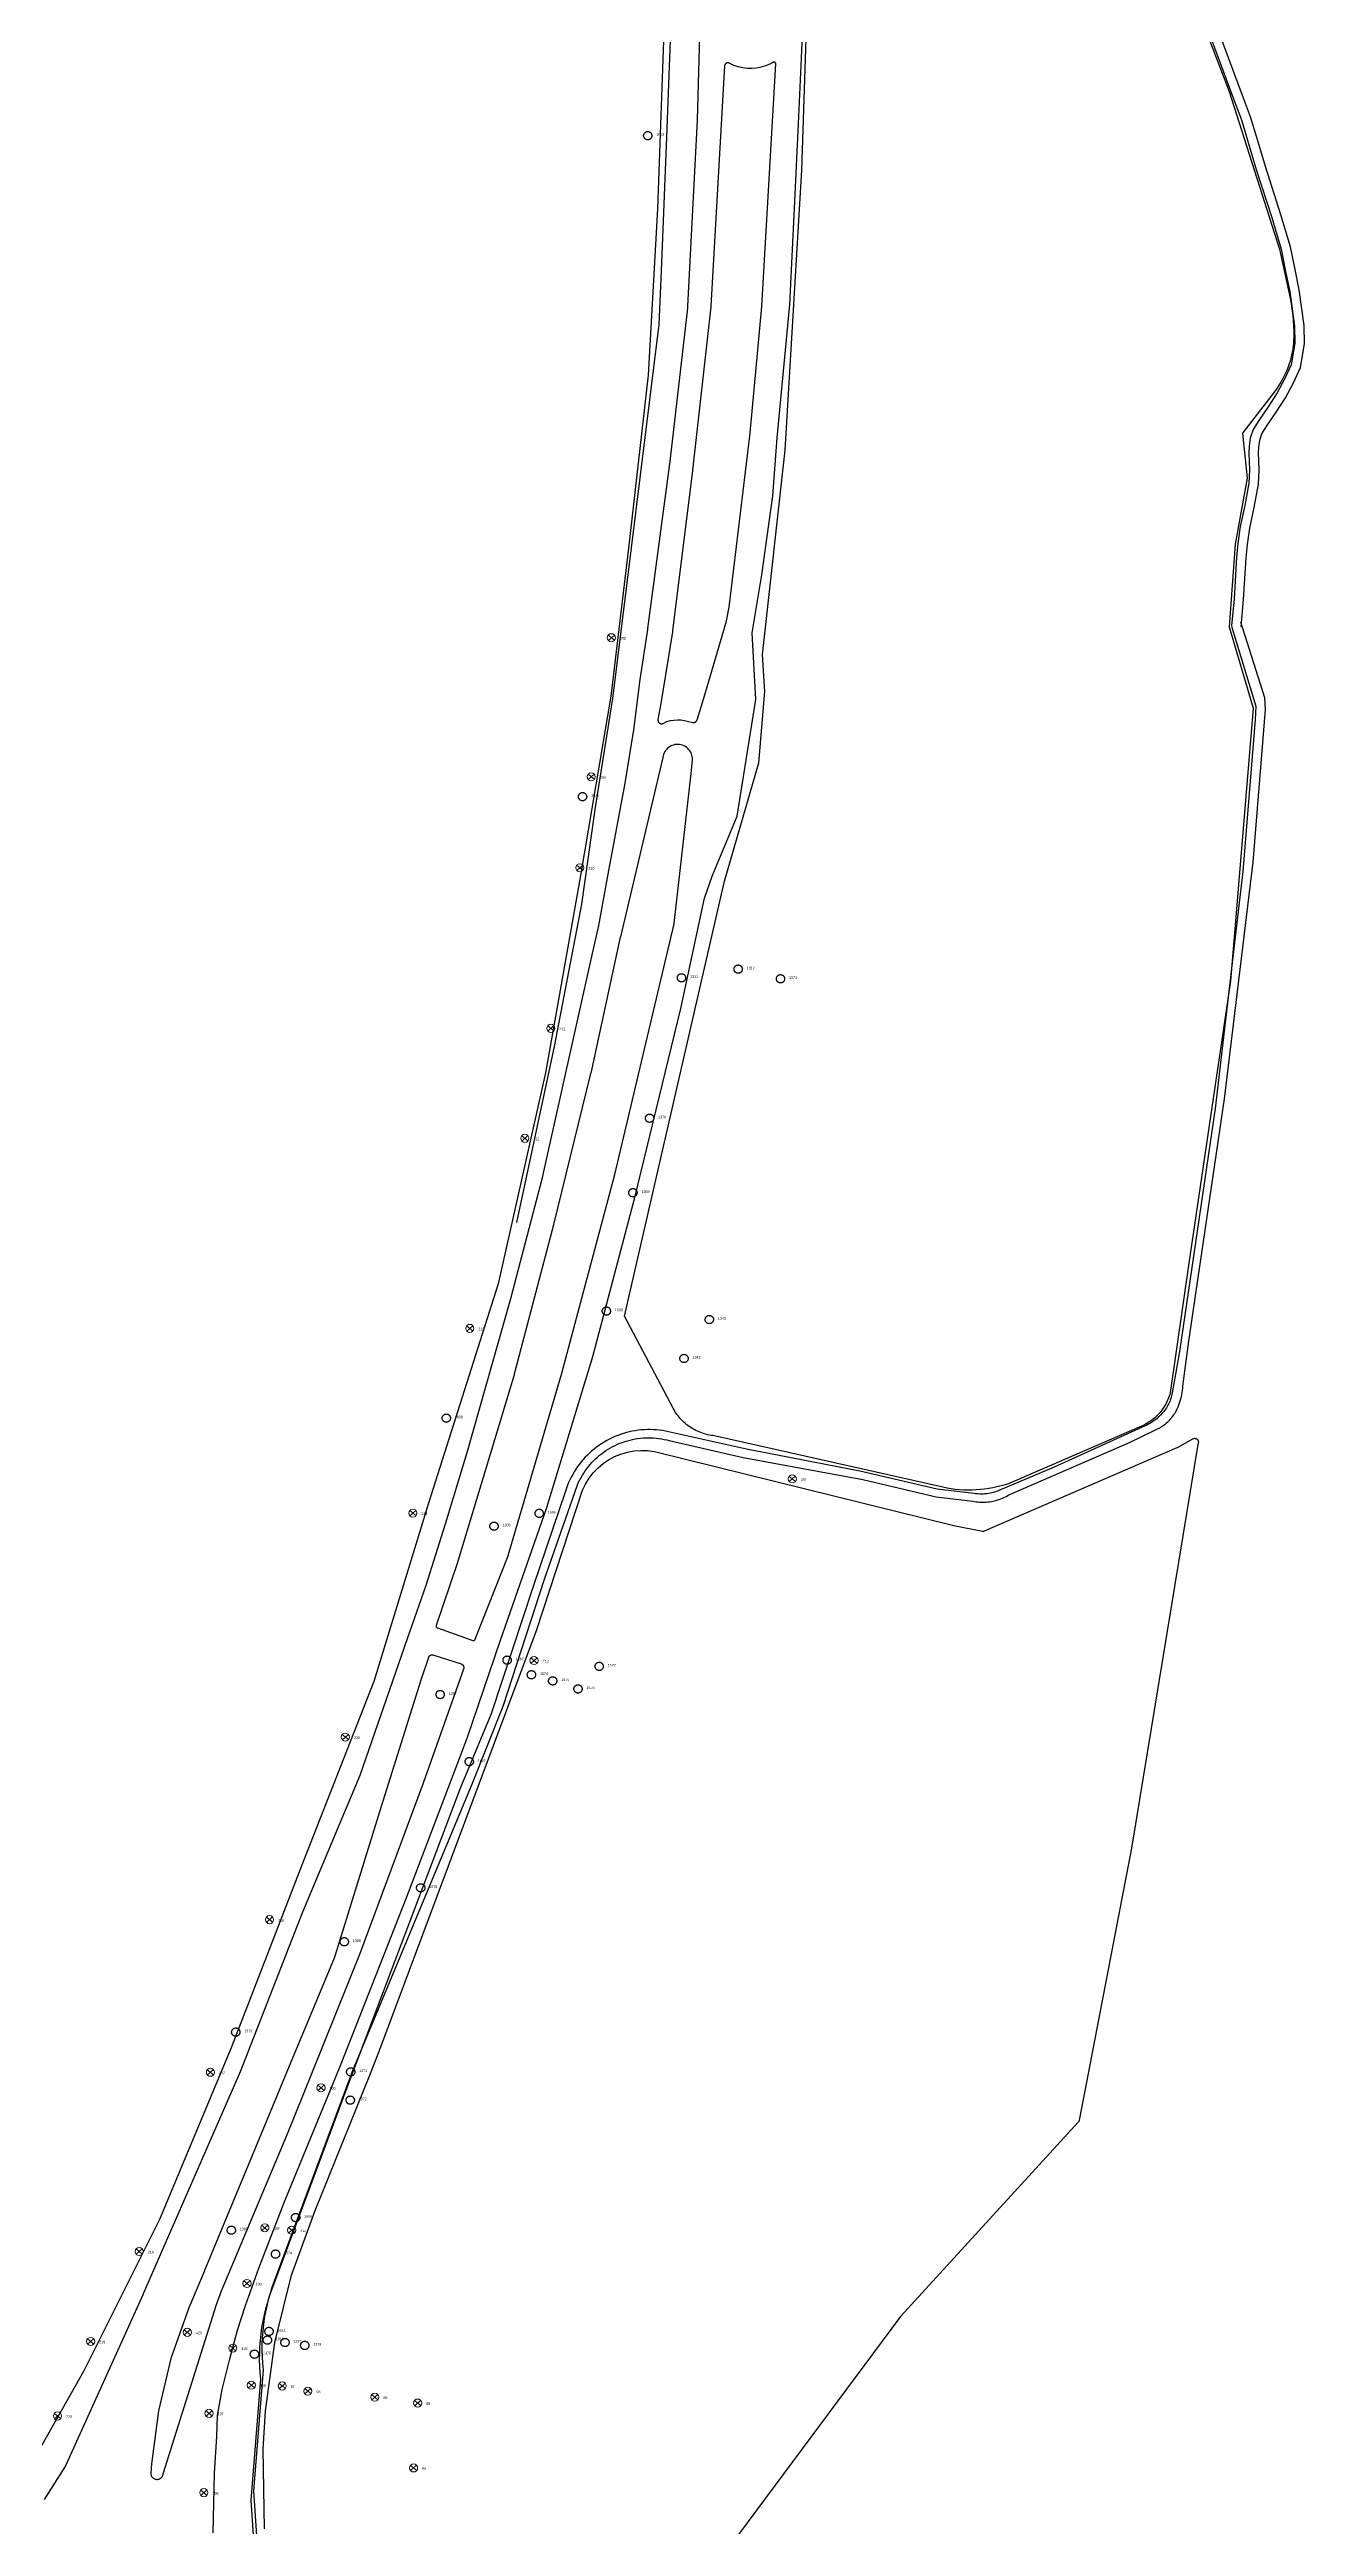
# Model space of a CAD drawing. Header units: millimetres. Extents: x 676447 to 689606, y 7455628 to 7463967.
# Drawn here: x 682592 to 682933, y 7458009 to 7458681 of the extents above; entities that cross this region are included whole.
import ezdxf

# ---------------------------------------------------------------- set-up
doc = ezdxf.new("R2010")
doc.units = ezdxf.units.MM
doc.header["$LTSCALE"] = 0.1
doc.header["$MEASUREMENT"] = 0
doc.linetypes.add('PHANTOM2', pattern=[1.25, 0.625, -0.125, 0.125, -0.125, 0.125, -0.125])
doc.layers.add('10.4-Postes', color=1, linetype='Continuous', lineweight=0)
for name, color, linetype in [('Caixas Subterrâneas', 5, 'Continuous'), ('LEGENDAS_INFRAESTRUTURAS', 7, 'Continuous'), ('MUB_MEIOFIO', 7, 'Continuous'), ('MUB_OBRA_ARTE', 7, 'Continuous'), ('MUB_QUADRAS', 7, 'Continuous'), ('NOS_DE_INFRAESTRUTURA', 7, 'Continuous')]:
    doc.layers.add(name, color=color, linetype=linetype)
doc.styles.get("Standard").update_dxf_attribs({"font": 'arial.ttf'})

# ---------------------------------------------------------------- blocks, each defined once
blk = doc.blocks.new('MHMZ')
at = {"linetype": 'PHANTOM2'}
blk.add_circle((0, 0), 0.0000101, dxfattribs=at)
blk = doc.blocks.new('PTPT')
at = {"layer": '10.4-Postes', "color": 1, "linetype": 'PHANTOM2'}
for points in [[(-0.0000079, 0.0000104), (0.0000075, -0.000002)], [(0.000007, 0.0000109), (-0.0000074, -0.0000025)]]:
    blk.add_lwpolyline(points, dxfattribs=at)
at = {"layer": '10.4-Postes', "color": 1}
blk.add_circle((-0.0000002, 0.0000042), 0.00000987, dxfattribs=at)

msp = doc.modelspace()

# ---------------------------------------------------------------- linework, layer by layer
at = {"layer": 'MUB_MEIOFIO', "linetype": 'Continuous'}
for points in [[(682774.61, 7458895.3), (682768.16, 7458661.48), (682765.57, 7458611), (682765.54, 7458610.47), (682760.81, 7458569.68), (682760.79, 7458569.56), (682754.72, 7458523.55), (682754.69, 7458523.33), (682752.61, 7458509.73), (682750.88, 7458496.05), (682748.57, 7458481.61), (682743.94, 7458456.95), (682741.38, 7458443), (682738.87, 7458431.8), (682726.81, 7458377.91), (682725.97, 7458374.16), (682717.5, 7458341.77), (682705.63, 7458299.95), (682699.82, 7458280.59), (682694.54, 7458263.97), (682689.5, 7458249.51), (682676.68, 7458212.48), (682661.11, 7458175.36), (682644.22, 7458132.07), (682617.88, 7458071.85), (682617.86, 7458071.79), (682596.84, 7458025.16), (682591.07, 7458016.11)], [(682719.27, 7458362.4), (682729.47, 7458410.16), (682736.83, 7458448.79), (682740.48, 7458474.48), (682745.3, 7458504.53), (682757.82, 7458606.05), (682758.48, 7458620.53), (682759.93, 7458656.84), (682761.65, 7458702.36)], [(682636.87, 7458007.01), (682637.22, 7458023.22), (682637.9, 7458033.13), (682638.07, 7458038.84), (682639.35, 7458045.91), (682641.4, 7458054.21), (682643.45, 7458061.96), (682645.67, 7458068.69), (682649.25, 7458078.78), (682656.08, 7458096.62), (682671.36, 7458133.81), (682689.36, 7458179.51), (682704.75, 7458219.98), (682705.82, 7458222.85), (682714.79, 7458249.11), (682727.38, 7458285.18), (682739.86, 7458326.12), (682751.25, 7458369.25), (682763.71, 7458420.51), (682770.15, 7458450.41), (682772.26, 7458456.34), (682779.01, 7458472.67), (682784.04, 7458504.33), (682783.04, 7458522.39), (682785.69, 7458538.13), (682788.64, 7458559.54), (682789.84, 7458575.25), (682793.3, 7458611.45), (682794.68, 7458639.51), (682795.63, 7458660.42), (682796.95, 7458690.31)], [(682785.7, 7458611), (682789.49, 7458676.68), (682789.49, 7458676.69), (682789.48, 7458676.74), (682789.47, 7458676.8), (682789.46, 7458676.85), (682789.44, 7458676.9), (682789.41, 7458676.95), (682789.38, 7458676.99), (682789.34, 7458677.03), (682789.3, 7458677.07), (682789.26, 7458677.1), (682789.21, 7458677.13), (682789.16, 7458677.15), (682789.11, 7458677.17), (682789.05, 7458677.18), (682789, 7458677.19), (682788.95, 7458677.19), (682788.89, 7458677.18), (682788.84, 7458677.17), (682788.78, 7458677.16), (682788.73, 7458677.14), (682788.69, 7458677.11), (682787.85, 7458676.66), (682786.69, 7458676.17), (682785.5, 7458675.8), (682784.27, 7458675.56), (682783.02, 7458675.45), (682781.77, 7458675.47), (682780.53, 7458675.62), (682779.31, 7458675.9), (682778.12, 7458676.31), (682776.99, 7458676.84), (682776.92, 7458676.89), (682776.84, 7458676.93), (682776.76, 7458676.97), (682776.68, 7458677), (682776.59, 7458677.02), (682776.5, 7458677.03), (682776.41, 7458677.03), (682776.33, 7458677.02), (682776.24, 7458677), (682776.15, 7458676.97), (682776.07, 7458676.94), (682776, 7458676.89), (682775.92, 7458676.84), (682775.86, 7458676.78), (682775.8, 7458676.72), (682775.74, 7458676.65), (682775.7, 7458676.57), (682775.66, 7458676.49), (682775.63, 7458676.4), (682775.61, 7458676.32), (682775.6, 7458676.23), (682775.6, 7458676.22), (682771.85, 7458611), (682771.84, 7458610.77), (682766.9, 7458566.48), (682766.88, 7458566.38), (682761.47, 7458522.92), (682761.44, 7458522.69), (682758.25, 7458503.2), (682757.51, 7458498.89), (682757.5, 7458498.78), (682757.5, 7458498.68), (682757.51, 7458498.58), (682757.53, 7458498.47), (682757.56, 7458498.37), (682757.6, 7458498.28), (682757.65, 7458498.19), (682757.71, 7458498.1), (682757.78, 7458498.02), (682757.86, 7458497.95), (682757.94, 7458497.89), (682758.03, 7458497.84), (682758.13, 7458497.79), (682758.23, 7458497.76), (682758.33, 7458497.73), (682758.43, 7458497.72), (682758.54, 7458497.72), (682758.64, 7458497.73), (682758.75, 7458497.75), (682758.85, 7458497.78), (682758.92, 7458497.82), (682759.95, 7458498.3), (682760.87, 7458498.56), (682761.82, 7458498.72), (682762.78, 7458498.79), (682763.74, 7458498.75), (682764.69, 7458498.61), (682765.43, 7458498.43), (682766.94, 7458498.1), (682766.96, 7458498.09), (682767.07, 7458498.08), (682767.17, 7458498.07), (682767.28, 7458498.08), (682767.38, 7458498.1), (682767.48, 7458498.13), (682767.58, 7458498.17), (682767.67, 7458498.22), (682767.76, 7458498.27), (682767.84, 7458498.34), (682767.91, 7458498.42), (682767.97, 7458498.5), (682768.03, 7458498.59), (682768.08, 7458498.68), (682768.11, 7458498.78), (682769.92, 7458504.66), (682769.94, 7458504.7), (682775.34, 7458523.09), (682776.08, 7458525.61), (682776.84, 7458529.37), (682782.49, 7458576.57), (682782.5, 7458576.65), (682785.69, 7458610.89), (682785.7, 7458611)], [(682758.81, 7458488.6), (682747.32, 7458439.9), (682747.3, 7458439.8), (682739.26, 7458402.99), (682739.22, 7458402.85), (682729.21, 7458361.89), (682729.19, 7458361.79), (682718.53, 7458321.34), (682718.47, 7458321.14), (682703.04, 7458269.91), (682697.37, 7458253.13), (682697.35, 7458253.08), (682697.35, 7458253.03), (682697.34, 7458252.97), (682697.34, 7458252.92), (682697.35, 7458252.87), (682697.36, 7458252.82), (682697.38, 7458252.77), (682697.41, 7458252.72), (682697.43, 7458252.68), (682697.47, 7458252.64), (682697.5, 7458252.6), (682697.54, 7458252.57), (682697.59, 7458252.54), (682697.63, 7458252.51), (682697.68, 7458252.5), (682707.31, 7458249.1), (682707.37, 7458249.09), (682707.42, 7458249.08), (682707.47, 7458249.07), (682707.52, 7458249.07), (682707.57, 7458249.08), (682707.62, 7458249.09), (682707.67, 7458249.11), (682707.72, 7458249.13), (682707.76, 7458249.16), (682707.81, 7458249.19), (682707.84, 7458249.23), (682707.88, 7458249.27), (682707.91, 7458249.31), (682707.93, 7458249.36), (682707.95, 7458249.39), (682716.85, 7458272.06), (682716.87, 7458272.1), (682731.42, 7458321.53), (682745.77, 7458375.44), (682761.88, 7458443.47), (682761.89, 7458443.52), (682761.89, 7458443.53), (682766.48, 7458484.2), (682766.89, 7458487.88), (682766.89, 7458487.93), (682766.88, 7458488.35), (682766.83, 7458488.78), (682766.73, 7458489.19), (682766.59, 7458489.59), (682766.41, 7458489.97), (682766.19, 7458490.34), (682765.93, 7458490.68), (682765.64, 7458490.99), (682765.32, 7458491.26), (682764.97, 7458491.51), (682764.6, 7458491.71), (682764.21, 7458491.87), (682763.8, 7458492), (682763.38, 7458492.08), (682762.96, 7458492.11), (682762.53, 7458492.1), (682762.11, 7458492.05), (682761.7, 7458491.95), (682761.3, 7458491.81), (682760.91, 7458491.63), (682760.55, 7458491.41), (682760.21, 7458491.15), (682759.9, 7458490.86), (682759.62, 7458490.54), (682759.38, 7458490.19), (682759.18, 7458489.82), (682759.01, 7458489.42), (682758.89, 7458489.02), (682758.81, 7458488.6)], [(682693.19, 7458238.26), (682682.45, 7458204.08), (682682.45, 7458204.06), (682669.85, 7458163.42), (682669.66, 7458162.89), (682656.87, 7458132.07), (682652.98, 7458122.71), (682634.55, 7458078.15), (682634.53, 7458078.09), (682630.28, 7458068.08), (682625.41, 7458054.34), (682622.01, 7458040.16), (682620.11, 7458025.71), (682619.93, 7458023.19), (682619.94, 7458023.01), (682619.97, 7458022.84), (682620.02, 7458022.67), (682620.09, 7458022.5), (682620.17, 7458022.35), (682620.27, 7458022.2), (682620.39, 7458022.06), (682620.51, 7458021.94), (682620.65, 7458021.83), (682620.8, 7458021.74), (682620.96, 7458021.66), (682621.13, 7458021.6), (682621.3, 7458021.55), (682621.48, 7458021.53), (682621.66, 7458021.52), (682621.83, 7458021.54), (682622.01, 7458021.57), (682622.18, 7458021.61), (682622.34, 7458021.68), (682622.5, 7458021.76), (682622.65, 7458021.86), (682622.78, 7458021.98), (682622.91, 7458022.11), (682623.02, 7458022.25), (682623.11, 7458022.4), (682623.19, 7458022.56), (682623.25, 7458022.72), (682623.29, 7458022.89), (682623.31, 7458023.01), (682637.77, 7458068.94), (682639.17, 7458072.65), (682657.07, 7458115.29), (682663.81, 7458132.07), (682676.62, 7458163.94), (682676.62, 7458163.96), (682693.96, 7458210.48), (682704.87, 7458241.35), (682704.9, 7458241.45), (682704.91, 7458241.55), (682704.92, 7458241.65), (682704.92, 7458241.76), (682704.91, 7458241.86), (682704.88, 7458241.96), (682704.85, 7458242.06), (682704.8, 7458242.16), (682704.75, 7458242.25), (682704.68, 7458242.33), (682704.61, 7458242.4), (682704.53, 7458242.47), (682704.44, 7458242.53), (682704.35, 7458242.58), (682704.26, 7458242.62), (682704.22, 7458242.63), (682696.52, 7458245.07), (682696.42, 7458245.1), (682696.31, 7458245.12), (682696.21, 7458245.12), (682696.1, 7458245.11), (682696, 7458245.1), (682695.9, 7458245.07), (682695.8, 7458245.03), (682695.71, 7458244.98), (682695.62, 7458244.92), (682695.54, 7458244.86), (682695.47, 7458244.78), (682695.4, 7458244.7), (682695.35, 7458244.61), (682695.3, 7458244.52), (682695.27, 7458244.44), (682693.19, 7458238.26)]]:
    msp.add_lwpolyline(points, dxfattribs=at)
at = {"layer": 'MUB_OBRA_ARTE', "linetype": 'Continuous'}
for points in [[(682904.54, 7458691.57), (682913.66, 7458667.24), (682915.77, 7458661.54), (682917.43, 7458656.02), (682919.8, 7458648.1), (682923.98, 7458635.01), (682926.55, 7458626.47), (682927.68, 7458620.85), (682928.88, 7458614.98), (682930.17, 7458605.56), (682930.25, 7458600.99), (682929.29, 7458595.12), (682927.51, 7458591.33), (682925.51, 7458587.47), (682923.02, 7458583.7), (682920.52, 7458580), (682918.92, 7458577.51), (682918.19, 7458575.19), (682917.87, 7458573.02), (682917.79, 7458571.09), (682917.87, 7458569.08), (682917.95, 7458566.51), (682917.79, 7458563.02), (682916.67, 7458556.92), (682915.46, 7458551.21), (682914.82, 7458546.64), (682914.42, 7458542.94), (682913.77, 7458531.58), (682913.09, 7458524.25)], [(682915.7, 7458524.01), (682916.38, 7458531.39), (682917.03, 7458542.73), (682917.42, 7458546.31), (682918.05, 7458550.76), (682919.24, 7458556.41), (682920.4, 7458562.72), (682920.57, 7458566.49), (682920.49, 7458569.17), (682920.41, 7458571.09), (682920.48, 7458572.77), (682920.76, 7458574.6), (682921.31, 7458576.4), (682922.71, 7458578.56), (682925.19, 7458582.24), (682927.77, 7458586.14), (682929.86, 7458590.17), (682931.81, 7458594.34), (682932.87, 7458600.79), (682932.79, 7458605.76), (682931.47, 7458615.42), (682930.24, 7458621.37), (682929.1, 7458627.1), (682926.48, 7458635.78), (682922.3, 7458648.87), (682919.94, 7458656.77), (682918.26, 7458662.38), (682916.11, 7458668.16), (682906.99, 7458692.49)], [(682913.09, 7458524.22), (682919.71, 7458502.46), (682919.51, 7458498.89), (682916.13, 7458457.63), (682908.67, 7458393.4), (682899, 7458327.44), (682896.99, 7458316.2), (682896.91, 7458315.81), (682896.82, 7458315.43), (682896.72, 7458315.04), (682896.6, 7458314.67), (682896.47, 7458314.29), (682896.33, 7458313.93), (682896.17, 7458313.56), (682896.01, 7458313.2), (682895.82, 7458312.85), (682895.63, 7458312.51), (682895.43, 7458312.17), (682895.21, 7458311.84), (682894.98, 7458311.52), (682894.74, 7458311.2), (682894.49, 7458310.9), (682894.23, 7458310.6), (682893.91, 7458310.26), (682893.58, 7458309.93), (682893.23, 7458309.61), (682892.88, 7458309.3), (682892.52, 7458309.01), (682892.15, 7458308.72), (682891.76, 7458308.45), (682891.37, 7458308.19), (682890.97, 7458307.95), (682890.57, 7458307.72), (682890.15, 7458307.5), (682889.73, 7458307.29), (682889.3, 7458307.1), (682888.87, 7458306.93), (682864.98, 7458296.12), (682849.98, 7458289.75), (682849.61, 7458289.6), (682849.22, 7458289.46), (682848.84, 7458289.33), (682848.45, 7458289.22), (682848.05, 7458289.12), (682847.65, 7458289.03), (682847.25, 7458288.95), (682846.85, 7458288.89), (682846.45, 7458288.84), (682846.04, 7458288.8), (682845.63, 7458288.78), (682845.23, 7458288.77), (682844.82, 7458288.78), (682844.41, 7458288.8), (682844, 7458288.83), (682843.6, 7458288.87), (682843.2, 7458288.93), (682833.22, 7458290.09), (682812.24, 7458294.96), (682781.57, 7458300.94), (682760.37, 7458305.69), (682759.56, 7458305.86), (682758.75, 7458306), (682757.93, 7458306.11), (682757.11, 7458306.19), (682756.29, 7458306.24), (682755.47, 7458306.27), (682754.64, 7458306.27), (682753.82, 7458306.23), (682753, 7458306.17), (682752.18, 7458306.09), (682751.37, 7458305.97), (682750.55, 7458305.82), (682749.75, 7458305.65), (682748.95, 7458305.45), (682748.16, 7458305.22), (682747.38, 7458304.97), (682746.6, 7458304.69), (682745.84, 7458304.38), (682745.09, 7458304.04), (682744.35, 7458303.68), (682743.62, 7458303.3), (682742.9, 7458302.88), (682742.21, 7458302.45), (682741.52, 7458301.99), (682740.85, 7458301.51), (682740.2, 7458301), (682739.57, 7458300.47), (682738.96, 7458299.92), (682738.36, 7458299.35), (682737.79, 7458298.76), (682737.24, 7458298.15), (682736.7, 7458297.53), (682736.19, 7458296.88), (682735.71, 7458296.22), (682735.24, 7458295.54), (682734.8, 7458294.84), (682734.39, 7458294.13), (682733.99, 7458293.4), (682733.63, 7458292.67), (682733.29, 7458291.92), (682732.97, 7458291.16), (682732.69, 7458290.38), (682732.42, 7458289.6), (682723.67, 7458263.69), (682712.25, 7458229.16), (682703.78, 7458208.78), (682673.93, 7458129.91), (682652.68, 7458072.81), (682652.1, 7458071.17), (682651.57, 7458069.5), (682651.1, 7458067.82), (682650.69, 7458066.12), (682650.33, 7458064.41), (682650.02, 7458062.69), (682649.78, 7458060.96), (682649.59, 7458059.22), (682649.46, 7458057.48), (682649.39, 7458055.73), (682649.37, 7458053.98), (682649.42, 7458052.23), (682649.52, 7458050.49), (682649.67, 7458048.75), (682647.12, 7458015.9), (682648.62, 7457992.74)], [(682649.42, 7457995.26), (682647.92, 7458018.43), (682650.48, 7458051.27), (682650.32, 7458053.01), (682650.22, 7458054.76), (682650.17, 7458056.5), (682650.19, 7458058.25), (682650.26, 7458060), (682650.39, 7458061.74), (682650.58, 7458063.48), (682650.83, 7458065.21), (682651.13, 7458066.93), (682651.49, 7458068.64), (682651.91, 7458070.34), (682652.38, 7458072.02), (682652.9, 7458073.69), (682653.49, 7458075.34), (682674.73, 7458132.44), (682707.23, 7458210.35), (682715.52, 7458231.23), (682726.76, 7458265.69), (682735.7, 7458291.32), (682735.99, 7458291.97), (682736.3, 7458292.62), (682736.64, 7458293.25), (682737, 7458293.87), (682737.38, 7458294.48), (682737.78, 7458295.08), (682738.2, 7458295.66), (682738.64, 7458296.23), (682739.09, 7458296.78), (682739.57, 7458297.32), (682740.07, 7458297.84), (682740.58, 7458298.34), (682741.11, 7458298.82), (682741.66, 7458299.29), (682742.22, 7458299.73), (682742.8, 7458300.16), (682743.39, 7458300.57), (682743.99, 7458300.95), (682744.61, 7458301.32), (682745.24, 7458301.66), (682745.88, 7458301.98), (682746.53, 7458302.28), (682747.19, 7458302.56), (682747.87, 7458302.81), (682748.54, 7458303.05), (682749.23, 7458303.25), (682749.93, 7458303.44), (682750.62, 7458303.6), (682751.33, 7458303.73), (682752.04, 7458303.84), (682752.75, 7458303.93), (682753.47, 7458303.99), (682754.18, 7458304.03), (682754.9, 7458304.05), (682755.62, 7458304.03), (682756.33, 7458304), (682757.05, 7458303.94), (682757.76, 7458303.85), (682758.47, 7458303.74), (682759.18, 7458303.61), (682759.88, 7458303.45), (682760.57, 7458303.27), (682780.59, 7458298.71), (682813.09, 7458292.7), (682832.98, 7458288.07), (682842.91, 7458286.87), (682843.36, 7458286.78), (682843.81, 7458286.71), (682844.26, 7458286.66), (682844.71, 7458286.61), (682845.16, 7458286.59), (682845.62, 7458286.58), (682846.07, 7458286.58), (682846.53, 7458286.61), (682846.98, 7458286.64), (682847.43, 7458286.69), (682847.88, 7458286.76), (682848.33, 7458286.84), (682848.77, 7458286.94), (682849.21, 7458287.05), (682849.65, 7458287.18), (682850.08, 7458287.32), (682850.5, 7458287.48), (682850.93, 7458287.65), (682851.34, 7458287.83), (682851.75, 7458288.03), (682852.15, 7458288.25), (682852.54, 7458288.47), (682885.38, 7458302.74), (682891.92, 7458305.96), (682892.3, 7458306.11), (682892.68, 7458306.28), (682893.05, 7458306.47), (682893.42, 7458306.66), (682893.78, 7458306.87), (682894.13, 7458307.09), (682894.48, 7458307.33), (682894.81, 7458307.57), (682895.14, 7458307.83), (682895.46, 7458308.1), (682895.77, 7458308.37), (682896.07, 7458308.66), (682896.35, 7458308.96), (682896.63, 7458309.27), (682896.9, 7458309.59), (682897.16, 7458309.92), (682897.4, 7458310.25), (682897.63, 7458310.6), (682897.85, 7458310.95), (682898.06, 7458311.31), (682898.26, 7458311.68), (682898.44, 7458312.05), (682898.61, 7458312.43), (682898.82, 7458312.97), (682899.02, 7458313.51), (682899.19, 7458314.06), (682899.35, 7458314.62), (682899.48, 7458315.18), (682899.6, 7458315.75), (682899.7, 7458316.32), (682899.78, 7458316.89), (682899.84, 7458317.46), (682899.88, 7458318.04), (682901.54, 7458330.23), (682911.18, 7458395.94), (682918.98, 7458460.22), (682922.26, 7458501.61), (682922.16, 7458504.73), (682915.65, 7458525.24)]]:
    msp.add_lwpolyline(points, dxfattribs=at)
at = {"layer": 'MUB_QUADRAS', "linetype": 'Continuous'}
for points in [[(682895.02, 7458714.89), (682912.47, 7458669.19), (682926.1, 7458626.42), (682928.97, 7458613.14), (682929.25, 7458611.65), (682929.49, 7458610.16), (682929.68, 7458608.65), (682929.82, 7458607.14), (682929.91, 7458605.63), (682929.96, 7458604.12), (682929.96, 7458602.6), (682929.93, 7458601.78), (682929.88, 7458600.96), (682929.8, 7458600.13), (682929.69, 7458599.32), (682929.55, 7458598.5), (682929.39, 7458597.69), (682929.2, 7458596.89), (682928.98, 7458596.09), (682928.73, 7458595.31), (682928.46, 7458594.53), (682928.17, 7458593.76), (682927.85, 7458593), (682927.5, 7458592.25), (682927.12, 7458591.51), (682926.73, 7458590.79), (682926.31, 7458590.08), (682925.86, 7458589.38), (682925.39, 7458588.7), (682924.9, 7458588.04), (682916.1, 7458576.52), (682917.32, 7458564.31), (682914.06, 7458546.41), (682912.43, 7458524.03), (682918.94, 7458501.98), (682912.84, 7458427.92), (682901.55, 7458351.42), (682896.46, 7458316.26), (682896.33, 7458315.81), (682896.19, 7458315.35), (682896.03, 7458314.9), (682895.85, 7458314.46), (682895.66, 7458314.03), (682895.45, 7458313.6), (682895.23, 7458313.18), (682895, 7458312.76), (682894.75, 7458312.36), (682894.48, 7458311.96), (682894.2, 7458311.57), (682893.91, 7458311.2), (682893.61, 7458310.83), (682893.29, 7458310.48), (682892.96, 7458310.13), (682892.62, 7458309.8), (682892.27, 7458309.48), (682891.91, 7458309.17), (682891.53, 7458308.88), (682891.15, 7458308.59), (682890.76, 7458308.33), (682890.35, 7458308.07), (682889.94, 7458307.83), (682889.52, 7458307.6), (682889.1, 7458307.39), (682888.66, 7458307.2), (682856.92, 7458293.5), (682855.9, 7458292.99), (682854.87, 7458292.52), (682853.81, 7458292.09), (682852.75, 7458291.69), (682851.67, 7458291.33), (682850.57, 7458291.01), (682849.47, 7458290.73), (682848.36, 7458290.49), (682847.24, 7458290.28), (682846.11, 7458290.12), (682844.98, 7458289.99), (682843.85, 7458289.9), (682842.71, 7458289.86), (682841.57, 7458289.85), (682840.44, 7458289.88), (682839.3, 7458289.95), (682838.17, 7458290.06), (682837.04, 7458290.22), (682835.92, 7458290.41), (682834.8, 7458290.64), (682772.42, 7458304.63), (682771.94, 7458304.7), (682771.46, 7458304.78), (682770.99, 7458304.88), (682770.51, 7458305), (682770.05, 7458305.13), (682769.58, 7458305.28), (682769.13, 7458305.44), (682768.68, 7458305.62), (682768.23, 7458305.82), (682767.79, 7458306.03), (682767.36, 7458306.26), (682766.94, 7458306.5), (682766.53, 7458306.75), (682766.12, 7458307.02), (682765.73, 7458307.3), (682765.34, 7458307.6), (682764.97, 7458307.9), (682764.6, 7458308.23), (682764.25, 7458308.56), (682763.91, 7458308.91), (682763.58, 7458309.26), (682763.26, 7458309.63), (682762.96, 7458310.01), (682762.67, 7458310.4), (682762.39, 7458310.8), (682762.13, 7458311.21), (682761.88, 7458311.62), (682761.65, 7458312.05), (682748.45, 7458337.07), (682775.53, 7458455.03), (682784.88, 7458487.16), (682786.49, 7458506.5), (682785.85, 7458516.5), (682791.98, 7458571.93), (682796.5, 7458647.84), (682798.76, 7458716.49)], [(682759.03, 7458682.99), (682757.38, 7458637.36), (682754.82, 7458592.29), (682749.51, 7458545.37), (682744.75, 7458505.23), (682736.51, 7458456.52), (682726.98, 7458403.02), (682714.14, 7458345.83), (682695.27, 7458286.28), (682680.43, 7458237.9), (682661.37, 7458189.33), (682641.76, 7458138.58), (682622.34, 7458092.04), (682601.82, 7458051), (682583.3, 7458018.37)], [(682650.46, 7458029.76), (682651.05, 7458040.12), (682653.63, 7458058.69), (682658.14, 7458076.88), (682664.53, 7458094.5), (682679.68, 7458132.07), (682682.11, 7458138.11), (682682.11, 7458138.13), (682724.53, 7458251.74), (682724.55, 7458251.78), (682737.05, 7458289.85), (682737.85, 7458291.51), (682738.82, 7458293.07), (682739.94, 7458294.52), (682741.21, 7458295.85), (682742.62, 7458297.04), (682744.14, 7458298.08), (682745.76, 7458298.95), (682747.46, 7458299.64), (682749.23, 7458300.16), (682751.03, 7458300.48), (682752.87, 7458300.62), (682754.71, 7458300.56), (682756.53, 7458300.32), (682756.91, 7458300.24), (682837.76, 7458280.3), (682837.8, 7458280.3), (682845.51, 7458278.71), (682845.61, 7458278.7), (682845.72, 7458278.69), (682845.82, 7458278.7), (682845.93, 7458278.72), (682846.03, 7458278.74), (682846.11, 7458278.78), (682898.31, 7458301.39), (682898.39, 7458301.43), (682902.61, 7458303.78), (682902.71, 7458303.82), (682902.8, 7458303.86), (682902.91, 7458303.88), (682903.01, 7458303.9), (682903.11, 7458303.9), (682903.22, 7458303.89), (682903.32, 7458303.88), (682903.42, 7458303.85), (682903.52, 7458303.81), (682903.61, 7458303.76), (682903.7, 7458303.7), (682903.78, 7458303.63), (682903.85, 7458303.56), (682903.92, 7458303.48), (682903.97, 7458303.39), (682904.02, 7458303.29), (682904.05, 7458303.19), (682904.08, 7458303.09), (682904.09, 7458302.99), (682904.1, 7458302.89), (682904.09, 7458302.78), (682904.08, 7458302.74), (682885.96, 7458192.72), (682885.96, 7458192.7), (682874.27, 7458132.07), (682871.74, 7458118.92), (682871.72, 7458118.82), (682871.68, 7458118.72), (682871.64, 7458118.62), (682871.58, 7458118.53), (682871.52, 7458118.45), (682871.5, 7458118.43), (682823.38, 7458065.79), (682823.32, 7458065.71), (682777.03, 7458003.43)], [(682650.78, 7458008.14), (682650.46, 7458029.76)]]:
    msp.add_lwpolyline(points, dxfattribs=at)

# ---------------------------------------------------------------- block references
at = {"layer": 'Caixas Subterrâneas', "color": 40}
for p, xscale, yscale, zscale, rotation in [((682754.75, 7458657.24), 111319.4907932735, 111319.4907932735, 111319.4907932735, 359.3041042897169), ((682737.06, 7458477.95), 111319.4907932736, 111319.4907932736, 111319.4907932736, 359.3041169485961), ((682763.89, 7458428.81), 111319.4907932735, 111319.4907932735, 111319.4907932735, 359.3039998352502), ((682779.26, 7458431.17), 111319.4907932736, 111319.4907932736, 111319.4907932736, 359.3039420717901), ((682790.75, 7458428.55), 111319.4907932736, 111319.4907932736, 111319.4907932736, 359.3038975329312), ((682755.24, 7458390.73), 111319.4907932735, 111319.4907932735, 111319.4907932735, 359.3040211471791), ((682750.72, 7458370.52), 111319.4907932736, 111319.4907932736, 111319.4907932736, 359.3040321882916), ((682743.52, 7458338.43), 111319.4907932736, 111319.4907932736, 111319.4907932736, 359.304049824611), ((682771.44, 7458336.12), 111319.4907932736, 111319.4907932736, 111319.4907932736, 359.303942832954), ((682764.58, 7458325.56), 111319.4907932736, 111319.4907932736, 111319.4907932736, 359.3039657262945), ((682700.11, 7458309.38), 111319.4907932736, 111319.4907932736, 111319.4907932736, 359.3042061533266), ((682713.04, 7458280.07), 111319.4907932736, 111319.4907932736, 111319.4907932736, 359.304148036128), ((682725.3, 7458283.56), 111319.4907932736, 111319.4907932736, 111319.4907932736, 359.3041024150078), ((682716.6, 7458243.74), 111319.4907932736, 111319.4907932736, 111319.4907932736, 359.3041234037005), ((682723.19, 7458239.77), 111319.4907932735, 111319.4907932735, 111319.4907932735, 359.3040970979999), ((682728.96, 7458238.1), 111319.4907932735, 111319.4907932735, 111319.4907932735, 359.3040746444443), ((682741.57, 7458242.05), 111319.4907932736, 111319.4907932736, 111319.4907932736, 359.3040278503797), ((682698.44, 7458234.41), 111319.4907932736, 111319.4907932736, 111319.4907932736, 359.304189663335), ((682735.83, 7458235.93), 111319.4907932736, 111319.4907932736, 111319.4907932736, 359.3040478153454), ((682706.33, 7458216.2), 111319.4907932736, 111319.4907932736, 111319.4907932736, 359.3041540956254), ((682693.16, 7458181.98), 111319.4907932736, 111319.4907932736, 111319.4907932736, 359.3041937650817), ((682672.43, 7458167.35), 111319.4907932736, 111319.4907932736, 111319.4907932736, 359.3042682167955), ((682643, 7458142.85), 111319.4907932736, 111319.4907932736, 111319.4907932736, 359.3043727787996), ((682674.17, 7458132.05), 111319.4907932735, 111319.4907932735, 111319.4907932735, 359.3042508544431), ((682674.04, 7458124.39), 111319.4907932735, 111319.4907932735, 111319.4907932735, 359.3042489931905), ((682659.23, 7458092.53), 111319.4907932735, 111319.4907932735, 111319.4907932735, 359.3042956628693), ((682641.79, 7458089.12), 111319.4907932735, 111319.4907932735, 111319.4907932735, 359.304360985827), ((682653.78, 7458082.64), 111319.4907932735, 111319.4907932735, 111319.4907932735, 359.3043133905024), ((682651.57, 7458059.31), 111319.4907932735, 111319.4907932735, 111319.4907932735, 359.3043147055183), ((682652, 7458061.65), 111319.4907932736, 111319.4907932736, 111319.4907932736, 359.3043137751379), ((682656.34, 7458058.65), 111319.4907932735, 111319.4907932735, 111319.4907932735, 359.3042963493298), ((682661.71, 7458057.87), 111319.4907932736, 111319.4907932736, 111319.4907932736, 359.3042756532458), ((682648.05, 7458055.48), 111319.4907932736, 111319.4907932736, 111319.4907932736, 359.3043269016576)]:
    msp.add_blockref('MHMZ', p, dxfattribs=dict(at, xscale=xscale, yscale=yscale, zscale=zscale, rotation=rotation))
at = {"layer": 'NOS_DE_INFRAESTRUTURA', "color": 1}
for p, xscale, yscale, zscale, rotation in [((682744.89, 7458520.59), 111319.4907932736, 111319.4907932736, 111319.4907932736, 359.3041001480079), ((682739.43, 7458482.84), 111319.4907932735, 111319.4907932735, 111319.4907932735, 359.3041094025611), ((682736.32, 7458458.2), 111319.4907932735, 111319.4907932735, 111319.4907932735, 359.3041137506007), ((682728.47, 7458414.65), 111319.4907932736, 111319.4907932736, 111319.4907932736, 359.3041303173713), ((682721.42, 7458384.81), 111319.4907932736, 111319.4907932736, 111319.4907932736, 359.3041480745669), ((682706.49, 7458333.25), 111319.4907932736, 111319.4907932736, 111319.4907932736, 359.3041891600633), ((682793.97, 7458292.42), 111319.4907932735, 111319.4907932735, 111319.4907932735, 359.3038437580979), ((682691.06, 7458283.14), 111319.4907932736, 111319.4907932736, 111319.4907932736, 359.3042326070009), ((682723.91, 7458243.16), 111319.4907932736, 111319.4907932736, 111319.4907932736, 359.3040954085753), ((682672.74, 7458222.4), 111319.4907932736, 111319.4907932736, 111319.4907932736, 359.3042838063793), ((682652.18, 7458172.87), 111319.4907932736, 111319.4907932736, 111319.4907932736, 359.3043469853209), ((682636.13, 7458131.48), 111319.4907932736, 111319.4907932736, 111319.4907932736, 359.3043954631493), ((682666.13, 7458127.27), 111319.4907932736, 111319.4907932736, 111319.4907932736, 359.304279982248), ((682650.88, 7458089.3), 111319.4907932735, 111319.4907932735, 111319.4907932735, 359.304326451696), ((682658.18, 7458088.64), 111319.4907932735, 111319.4907932735, 111319.4907932735, 359.3042984859652), ((682616.81, 7458082.85), 111319.4907932735, 111319.4907932735, 111319.4907932735, 359.3044541570854), ((682646.05, 7458074.18), 111319.4907932735, 111319.4907932735, 111319.4907932735, 359.3043402456211), ((682603.65, 7458058.47), 111319.4907932735, 111319.4907932735, 111319.4907932735, 359.3044968274328), ((682629.87, 7458060.94), 111319.4907932736, 111319.4907932736, 111319.4907932736, 359.3043977946797), ((682642.22, 7458056.67), 111319.4907932735, 111319.4907932735, 111319.4907932735, 359.304349485063), ((682647.24, 7458046.6), 111319.4907932736, 111319.4907932736, 111319.4907932736, 359.3043272969334), ((682655.61, 7458046.38), 111319.4907932736, 111319.4907932736, 111319.4907932736, 359.3042953719738), ((682662.57, 7458044.97), 111319.4907932735, 111319.4907932735, 111319.4907932735, 359.3042684650681), ((682680.73, 7458043.34), 111319.4907932736, 111319.4907932736, 111319.4907932736, 359.3041988226136), ((682594.66, 7458038.26), 111319.4907932736, 111319.4907932736, 111319.4907932736, 359.3045249036994), ((682635.76, 7458038.96), 111319.4907932736, 111319.4907932736, 111319.4907932736, 359.3043686697707), ((682692.35, 7458041.76), 111319.4907932735, 111319.4907932735, 111319.4907932735, 359.3041541090477), ((682691.25, 7458024.16), 111319.4907932736, 111319.4907932736, 111319.4907932736, 359.3041529182503), ((682634.35, 7458017.45), 111319.4907932736, 111319.4907932736, 111319.4907932736, 359.3043674668523)]:
    msp.add_blockref('PTPT', p, dxfattribs=dict(at, xscale=xscale, yscale=yscale, zscale=zscale, rotation=rotation))

# ---------------------------------------------------------------- texts
at = {"layer": 'LEGENDAS_INFRAESTRUTURAS', "color": 5}
for s, rotation, p in [('1662', 359.3041, (682757.06, 7458657.21)), ('1573', 359.30411, (682739.37, 7458477.93)), ('1311', 359.30399, (682766.2, 7458428.79)), ('1312', 359.30393, (682781.57, 7458431.14)), ('1371', 359.30389, (682793.06, 7458428.53)), ('1370', 359.30401, (682757.55, 7458390.7)), ('1369', 359.30402, (682753.03, 7458370.49)), ('1605', 359.30404, (682745.83, 7458338.4)), ('1343', 359.30393, (682773.75, 7458336.09)), ('1342', 359.30396, (682766.89, 7458325.53)), ('1608', 359.3042, (682702.42, 7458309.35)), ('1306', 359.30414, (682715.35, 7458280.04)), ('1606', 359.30409, (682727.61, 7458283.53)), ('1367', 359.30411, (682718.91, 7458243.71)), ('1574', 359.30409, (682725.5, 7458239.74)), ('1577', 359.30402, (682743.88, 7458242.03)), ('1307', 359.30418, (682700.75, 7458234.38)), ('1575', 359.30407, (682731.27, 7458238.07)), ('1576', 359.30404, (682738.14, 7458235.9)), ('1607', 359.30415, (682708.64, 7458216.17)), ('1578', 359.30418, (682695.47, 7458181.95)), ('1308', 359.30426, (682674.74, 7458167.32)), ('1579', 359.30436, (682645.31, 7458142.82)), ('1373', 359.30424, (682676.48, 7458132.02)), ('1372', 359.30424, (682676.35, 7458124.37)), ('1609', 359.30429, (682661.54, 7458092.5)), ('1309', 359.30435, (682644.1, 7458089.1)), ('1374', 359.3043, (682656.09, 7458082.61)), ('1610', 359.30431, (682653.87, 7458059.28)), ('1611', 359.3043, (682654.31, 7458061.62)), ('1377', 359.30429, (682658.64, 7458058.62)), ('1376', 359.30427, (682664.02, 7458057.84)), ('1375', 359.30432, (682650.36, 7458055.45))]:
    msp.add_text(s, height=0.7, rotation=rotation, dxfattribs=at).set_placement(p)
at = {"layer": 'LEGENDAS_INFRAESTRUTURAS', "color": 1}
for s, rotation, p in [('208', 359.30409, (682747.2, 7458520.57)), ('209', 359.3041, (682741.74, 7458482.81)), ('210', 359.3041, (682738.63, 7458458.17)), ('211', 359.30412, (682730.78, 7458414.62)), ('212', 359.30414, (682723.73, 7458384.78)), ('213', 359.30418, (682708.8, 7458333.22)), ('201', 359.30383, (682796.28, 7458292.4)), ('214', 359.30422, (682693.37, 7458283.12)), ('413', 359.30409, (682726.22, 7458243.13)), ('215', 359.30428, (682675.05, 7458222.37)), ('216', 359.30434, (682654.49, 7458172.84)), ('217', 359.30439, (682638.44, 7458131.45)), ('200', 359.30427, (682668.44, 7458127.24)), ('199', 359.30432, (682653.19, 7458089.28)), ('414', 359.30429, (682660.48, 7458088.61)), ('218', 359.30445, (682619.12, 7458082.83)), ('198', 359.30433, (682648.36, 7458074.15)), ('219', 359.30449, (682605.96, 7458058.45)), ('420', 359.30439, (682632.18, 7458060.92)), ('415', 359.30434, (682644.53, 7458056.64)), ('195', 359.30432, (682649.55, 7458046.58)), ('87', 359.30429, (682657.92, 7458046.35)), ('93', 359.30426, (682664.87, 7458044.94)), ('220', 359.30452, (682596.97, 7458038.23)), ('197', 359.30436, (682638.07, 7458038.94)), ('88', 359.30419, (682683.04, 7458043.31)), ('89', 359.30415, (682694.66, 7458041.73)), ('90', 359.30414, (682693.56, 7458024.13)), ('196', 359.30436, (682636.66, 7458017.42))]:
    msp.add_text(s, height=0.7, rotation=rotation, dxfattribs=at).set_placement(p)

doc.saveas('drawing.dxf')
